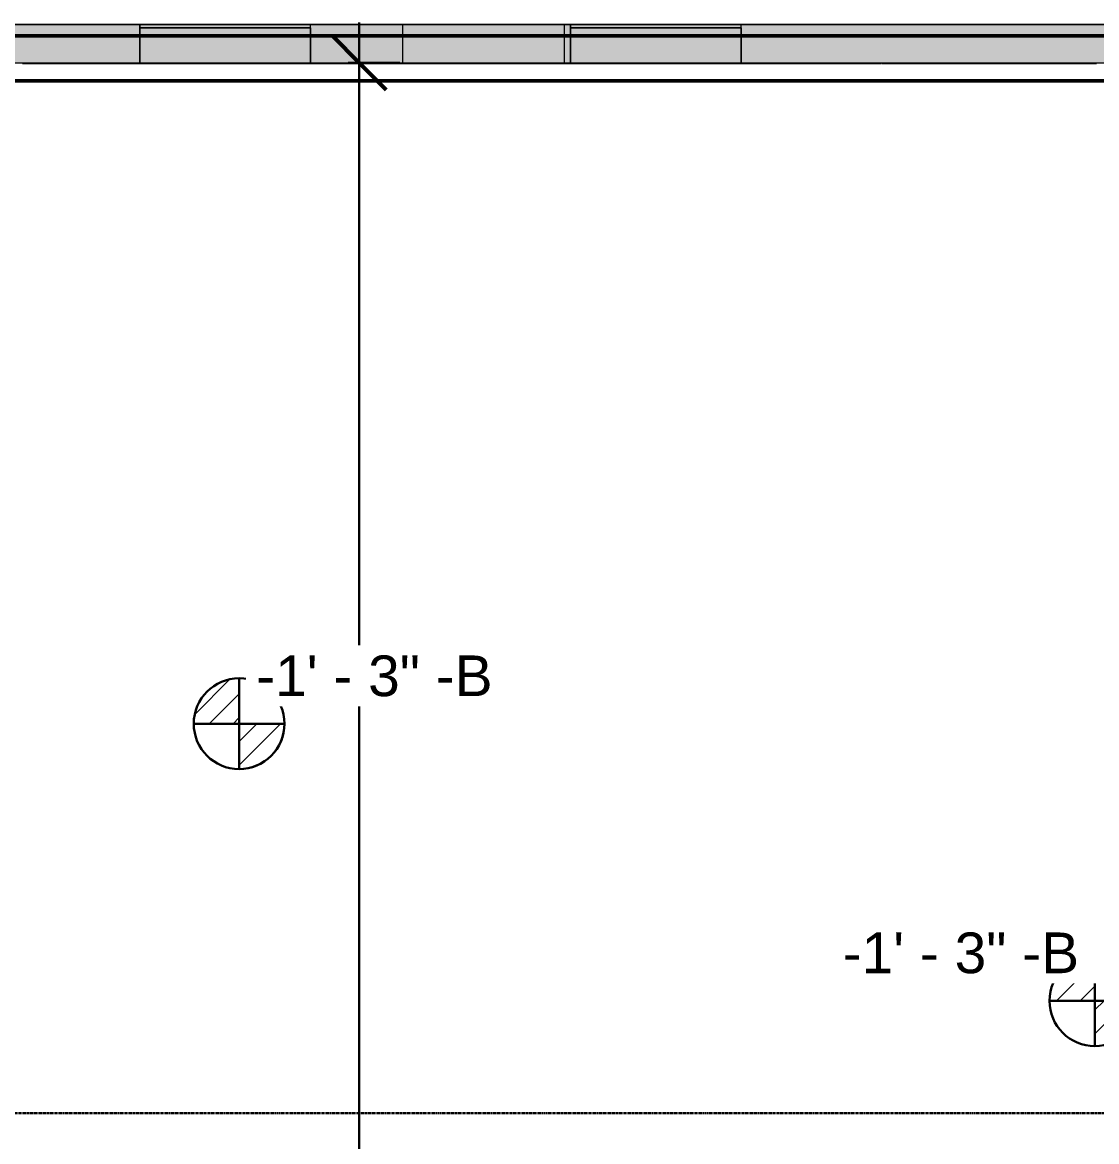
# Model space of a CAD drawing. Header units: inches. Extents: x -4126 to -1814, y 9773 to 12338.
# Drawn here: x -2433.5 to -2194.1, y 11840.8 to 12090.2 of the extents above; entities that cross this region are included whole.
import ezdxf

# ---------------------------------------------------------------- set-up
doc = ezdxf.new("R2010")
doc.units = ezdxf.units.IN
doc.header["$MEASUREMENT"] = 0
doc.linetypes.add('Grid Line 1_2_', pattern=[0.875, 0.5, -0.125, 0.125, -0.125])
for name, color, linetype, lineweight in [('A-ANNO-DIMS', 211, 'Continuous', 9), ('A-ANNO-DIMS-96', 211, 'Continuous', 9), ('A-WALL', 113, 'Continuous', 13), ('G-ANNO-DIMS', 111, 'Continuous', 9), ('S-FNDN', 32, 'Continuous', 13), ('S-GRID', 1, 'Continuous', 9)]:
    doc.layers.add(name, color=color, linetype=linetype, lineweight=lineweight)
doc.styles.add('Arial_2', font='arial.ttf', dxfattribs={"height": 9.070866})
doc.styles.add('Century Gothic_B', font='GOTHICB.TTF', dxfattribs={"height": 9})
doc.dimstyles.new('OD__1_4__Tol__', dxfattribs={"dimscale": 12, "dimtxt": 9.397514, "dimasz": 1, "dimexe": 0.75, "dimexo": 0.5, "dimgap": 0.125, "dimtad": 1, "dimrnd": 0.25, "dimzin": 1, "dimdsep": 46, "dimlunit": 4, "dimtxsty": 'Century Gothic_B', "dimblk1": 'OBLIQUE', "dimblk2": 'OBLIQUE', "dimsah": 1, "dimcen": 0.09, "dimdle": 0.75, "dimazin": 0, "dimtfac": 1, "dimtdec": 4, "dimtix": 1, "dimtmove": 0, "dimatfit": 3, "dimfxl": 1, "dimtvp": 1, "dimtfill": 1, "dimfrac": 2, "dimtolj": 1, "dimtzin": 0, "dimlwd": 30, "dimlwe": 30, "dimarcsym": 2})
pattern_1 = [(315, (24.846, 124.312), (0.027577164, 0.027577164), [])]
pattern_2 = [(135, (-22.859, -123.669), (-0.027577164, -0.027577164), [])]

# ---------------------------------------------------------------- blocks, each defined once
blk = doc.blocks.new('CTR - 1st Phase - Shell_rvt-1-FRAMING PLAN - 1ST FLOOR')
at = {"layer": 'A-WALL', "lineweight": 5, "transparency": 33554585}
h = blk.add_hatch(color=13, dxfattribs=at)
h.paths.add_polyline_path([(-2138.91, 12087.19), (-2105.45, 12087.19), (-2105.45, 12089.69), (-2138.91, 12089.69), (-2138.91, 12087.59)], flags=0)
h.paths.add_polyline_path([(-2484.14, 12087.19), (-2484.14, 12089.69), (-2519.41, 12089.69), (-2519.41, 12087.19)], flags=0)
h.paths.add_polyline_path([(-2176.94, 12087.19), (-2176.94, 12089.69), (-2273.31, 12089.69), (-2273.31, 12087.19), (-2181.03, 12087.19)], flags=0)
h.paths.add_polyline_path([(-2446.11, 12087.19), (-2407.34, 12087.19), (-2407.34, 12089.69), (-2446.11, 12089.69)], flags=0)
h.paths.add_polyline_path([(-2369.31, 12087.19), (-2348.79, 12087.19), (-2348.79, 12089.69), (-2369.31, 12089.69)], flags=0)
h.paths.add_polyline_path([(-2312.66, 12087.19), (-2311.34, 12087.19), (-2311.34, 12089.69), (-2312.66, 12089.69)], flags=0)
for points in [[(-2383.63, 12087.19), (-2369.31, 12087.19), (-2369.31, 12089.69), (-2407.34, 12089.69), (-2407.34, 12087.19)], [(-2348.79, 12087.19), (-2312.66, 12087.19), (-2312.66, 12089.69), (-2348.79, 12089.69)], [(-2273.31, 12087.19), (-2273.31, 12089.69), (-2311.34, 12089.67), (-2311.34, 12087.19)], [(-2386.03, 12081.19), (-2369.31, 12081.19), (-2369.31, 12087.19), (-2407.34, 12087.19), (-2407.34, 12081.19), (-2386.46, 12081.19)], [(-2337.69, 12081.19), (-2312.66, 12081.19), (-2312.66, 12087.19), (-2348.79, 12087.19), (-2348.79, 12081.19), (-2337.73, 12081.19)], [(-2289.81, 12081.19), (-2273.31, 12081.19), (-2273.31, 12087.19), (-2311.34, 12087.19), (-2311.34, 12081.19), (-2289.85, 12081.19)], [(-2385.62, 12081.06), (-2385.2, 12081.06), (-2385.2, 12081.19), (-2386.03, 12081.19), (-2386.03, 12081.06), (-2385.66, 12081.06)], [(-2337.32, 12081.06), (-2337.32, 12081.19), (-2338.15, 12081.19), (-2338.15, 12081.06), (-2337.69, 12081.06)], [(-2289.43, 12081.06), (-2289.43, 12081.19), (-2290.27, 12081.19), (-2290.27, 12081.06), (-2289.81, 12081.06)]]:
    blk.add_hatch(color=13, dxfattribs=at).paths.add_polyline_path(points, flags=0)
h = blk.add_hatch(color=13, dxfattribs=at)
h.paths.add_polyline_path([(-2138.91, 12081.06), (-2105.45, 12081.06), (-2105.45, 12087.19), (-2138.91, 12087.19), (-2138.91, 12082.68)], flags=0)
h.paths.add_polyline_path([(-2185.32, 12081.06), (-2185.32, 12082.68), (-2176.94, 12082.68), (-2176.94, 12087.19), (-2273.31, 12087.19), (-2273.31, 12081.19), (-2194.09, 12081.19), (-2194.09, 12081.06)], flags=0)
h.paths.add_polyline_path([(-2433.5, 12081.19), (-2407.34, 12081.19), (-2407.34, 12087.19), (-2446.11, 12087.19), (-2446.11, 12081.19), (-2433.54, 12081.19)], flags=0)
h.paths.add_polyline_path([(-2519.41, 12081.19), (-2484.14, 12081.19), (-2484.14, 12087.19), (-2519.41, 12087.19), (-2519.41, 12084.16)], flags=0)
h.paths.add_polyline_path([(-2349.87, 12081.19), (-2348.79, 12081.19), (-2348.79, 12087.19), (-2369.31, 12087.19), (-2369.31, 12081.19), (-2351.26, 12081.19)], flags=0)
h.paths.add_polyline_path([(-2312.66, 12081.19), (-2311.34, 12081.19), (-2311.34, 12087.19), (-2312.66, 12087.19), (-2312.66, 12085.26)], flags=0)
h = blk.add_hatch(color=13, dxfattribs=at)
h.paths.add_polyline_path([(-2348.79, 12081.06), (-2348.79, 12081.19), (-2369.31, 12081.19), (-2369.31, 12081.06), (-2349.87, 12081.06)], flags=0)
h.paths.add_polyline_path([(-2484.14, 12081.06), (-2484.14, 12081.19), (-2518.82, 12081.19), (-2518.82, 12081.06)], flags=0)
h.paths.add_polyline_path([(-2194.5, 12081.06), (-2194.5, 12081.19), (-2194.93, 12081.19), (-2194.93, 12081.06)], flags=0)
h.paths.add_polyline_path([(-2446.11, 12081.06), (-2434.74, 12081.06), (-2434.74, 12081.19), (-2446.11, 12081.19)], flags=0)
h.paths.add_polyline_path([(-2195.33, 12081.06), (-2195.33, 12081.19), (-2240.73, 12081.19), (-2240.73, 12081.06)], flags=0)
h.paths.add_polyline_path([(-2434.34, 12081.06), (-2433.91, 12081.06), (-2433.91, 12081.19), (-2434.34, 12081.19)], flags=0)
h.paths.add_polyline_path([(-2241.12, 12081.06), (-2241.12, 12081.19), (-2241.55, 12081.19), (-2241.55, 12081.06)], flags=0)
h.paths.add_polyline_path([(-2433.08, 12081.06), (-2432.65, 12081.06), (-2432.65, 12081.19), (-2433.08, 12081.19)], flags=0)
h.paths.add_polyline_path([(-2242.39, 12081.06), (-2242.39, 12081.19), (-2242.82, 12081.19), (-2242.82, 12081.06)], flags=0)
h.paths.add_polyline_path([(-2432.26, 12081.06), (-2407.34, 12081.06), (-2407.34, 12081.19), (-2432.26, 12081.19)], flags=0)
h.paths.add_polyline_path([(-2243.21, 12081.06), (-2243.21, 12081.19), (-2273.31, 12081.19), (-2273.31, 12081.06)], flags=0)
h.paths.add_polyline_path([(-2312.66, 12081.06), (-2311.34, 12081.1), (-2311.34, 12081.19), (-2312.66, 12081.19)], flags=0)
h = blk.add_hatch(color=13, dxfattribs=at)
h.paths.add_polyline_path([(-2243.21, 12081.06), (-2242.82, 12081.06), (-2242.82, 12081.19), (-2243.21, 12081.19)], flags=0)
h.paths.add_polyline_path([(-2240.73, 12081.06), (-2240.73, 12081.19), (-2241.12, 12081.19), (-2241.12, 12081.06)], flags=0)
h.paths.add_polyline_path([(-2434.74, 12081.06), (-2434.34, 12081.06), (-2434.34, 12081.19), (-2434.74, 12081.19)], flags=0)
h.paths.add_polyline_path([(-2194.93, 12081.06), (-2194.93, 12081.19), (-2195.33, 12081.19), (-2195.33, 12081.06)], flags=0)
h.paths.add_polyline_path([(-2432.65, 12081.06), (-2432.26, 12081.06), (-2432.26, 12081.19), (-2432.65, 12081.19)], flags=0)
h = blk.add_hatch(color=13, dxfattribs=at)
h.paths.add_polyline_path([(-2194.5, 12081.06), (-2194.09, 12081.06), (-2194.13, 12081.19), (-2194.5, 12081.19)], flags=0)
h.paths.add_polyline_path([(-2433.5, 12081.06), (-2433.08, 12081.06), (-2433.08, 12081.19), (-2433.91, 12081.19), (-2433.91, 12081.06), (-2433.54, 12081.06)], flags=0)
h.paths.add_polyline_path([(-2241.93, 12081.06), (-2241.55, 12081.06), (-2241.55, 12081.19), (-2242.39, 12081.19), (-2242.39, 12081.06), (-2241.97, 12081.06)], flags=0)
h = blk.add_hatch(color=13, dxfattribs=at)
h.paths.add_polyline_path([(-2369.31, 12081.06), (-2369.31, 12081.19), (-2384.37, 12081.19), (-2384.37, 12081.06), (-2383.63, 12081.06)], flags=0)
h.paths.add_polyline_path([(-2386.86, 12081.06), (-2386.86, 12081.19), (-2407.34, 12081.19), (-2407.34, 12081.06)], flags=0)
h.paths.add_polyline_path([(-2386.46, 12081.06), (-2386.03, 12081.06), (-2386.03, 12081.19), (-2386.46, 12081.19)], flags=0)
h.paths.add_polyline_path([(-2385.2, 12081.06), (-2384.77, 12081.06), (-2384.77, 12081.19), (-2385.2, 12081.19)], flags=0)
h = blk.add_hatch(color=13, dxfattribs=at)
h.paths.add_polyline_path([(-2384.37, 12081.06), (-2384.37, 12081.19), (-2384.77, 12081.19), (-2384.77, 12081.06)], flags=0)
h.paths.add_polyline_path([(-2386.86, 12081.06), (-2386.46, 12081.06), (-2386.46, 12081.19), (-2386.86, 12081.19)], flags=0)
h = blk.add_hatch(color=13, dxfattribs=at)
h.paths.add_polyline_path([(-2312.66, 12081.06), (-2312.66, 12081.19), (-2336.49, 12081.19), (-2336.49, 12081.06), (-2316.1, 12081.06)], flags=0)
h.paths.add_polyline_path([(-2337.32, 12081.06), (-2336.89, 12081.06), (-2336.89, 12081.19), (-2337.32, 12081.19)], flags=0)
h.paths.add_polyline_path([(-2338.97, 12081.06), (-2338.97, 12081.19), (-2348.79, 12081.19), (-2348.79, 12081.06)], flags=0)
h.paths.add_polyline_path([(-2338.15, 12081.06), (-2338.15, 12081.19), (-2338.58, 12081.19), (-2338.58, 12081.06)], flags=0)
h = blk.add_hatch(color=13, dxfattribs=at)
h.paths.add_polyline_path([(-2336.49, 12081.06), (-2336.49, 12081.19), (-2336.89, 12081.19), (-2336.89, 12081.06)], flags=0)
h.paths.add_polyline_path([(-2338.58, 12081.06), (-2338.58, 12081.19), (-2338.97, 12081.19), (-2338.97, 12081.06)], flags=0)
h = blk.add_hatch(color=13, dxfattribs=at)
h.paths.add_polyline_path([(-2291.09, 12081.06), (-2291.09, 12081.19), (-2311.34, 12081.19), (-2311.34, 12081.06)], flags=0)
h.paths.add_polyline_path([(-2273.31, 12081.06), (-2273.31, 12081.19), (-2288.61, 12081.19), (-2288.61, 12081.06)], flags=0)
h.paths.add_polyline_path([(-2289, 12081.06), (-2289, 12081.19), (-2289.43, 12081.19), (-2289.43, 12081.06)], flags=0)
h.paths.add_polyline_path([(-2290.27, 12081.06), (-2290.27, 12081.19), (-2290.7, 12081.19), (-2290.7, 12081.06)], flags=0)
h = blk.add_hatch(color=13, dxfattribs=at)
h.paths.add_polyline_path([(-2290.7, 12081.06), (-2290.7, 12081.19), (-2291.09, 12081.19), (-2291.09, 12081.06)], flags=0)
h.paths.add_polyline_path([(-2288.61, 12081.06), (-2288.61, 12081.19), (-2289, 12081.19), (-2289, 12081.06)], flags=0)
at = {"layer": 'A-WALL', "color": 253}
for p, q in [((-2348.79, 12089.69), (-2519.41, 12089.69)), ((-2312.66, 12089.69), (-2348.79, 12089.69)), ((-2348.79, 12089.69), (-2348.79, 12087.19)), ((-2105.45, 12089.69), (-2312.66, 12089.69)), ((-2312.66, 12087.19), (-2312.66, 12089.69)), ((-2433.08, 12081.06), (-2433.46, 12081.06)), ((-2432.26, 12081.06), (-2432.65, 12081.06)), ((-2386.86, 12081.06), (-2386.46, 12081.06)), ((-2386.46, 12081.06), (-2386.86, 12081.06)), ((-2386.03, 12081.06), (-2385.66, 12081.06)), ((-2385.66, 12081.06), (-2386.03, 12081.06)), ((-2385.57, 12081.06), (-2385.2, 12081.06)), ((-2385.2, 12081.06), (-2385.57, 12081.06)), ((-2384.77, 12081.06), (-2384.37, 12081.06)), ((-2384.37, 12081.06), (-2384.77, 12081.06)), ((-2338.58, 12081.06), (-2338.97, 12081.06)), ((-2337.77, 12081.06), (-2338.15, 12081.06)), ((-2337.32, 12081.06), (-2337.69, 12081.06)), ((-2336.49, 12081.06), (-2336.89, 12081.06)), ((-2291.09, 12081.06), (-2290.7, 12081.06)), ((-2290.7, 12081.06), (-2291.09, 12081.06)), ((-2290.27, 12081.06), (-2289.89, 12081.06)), ((-2289.89, 12081.06), (-2290.27, 12081.06)), ((-2289.81, 12081.06), (-2289.43, 12081.06)), ((-2289.43, 12081.06), (-2289.81, 12081.06)), ((-2289, 12081.06), (-2288.61, 12081.06)), ((-2288.61, 12081.06), (-2289, 12081.06)), ((-2242.82, 12081.06), (-2243.21, 12081.06)), ((-2242.01, 12081.06), (-2242.39, 12081.06)), ((-2241.55, 12081.06), (-2241.93, 12081.06)), ((-2240.73, 12081.06), (-2241.12, 12081.06)), ((-2194.93, 12081.06), (-2195.33, 12081.06)), ((-2194.13, 12081.06), (-2194.5, 12081.06))]:
    blk.add_line(p, q, dxfattribs=at)
at = {"layer": 'A-WALL', "color": 33}
for p, q in [((-2446.11, 12089.69), (-2407.34, 12089.69)), ((-2407.34, 12089.69), (-2369.31, 12089.69)), ((-2369.31, 12089.69), (-2407.34, 12089.69)), ((-2407.34, 12089.69), (-2407.34, 12087.19)), ((-2407.34, 12088.94), (-2407.34, 12089.69)), ((-2369.31, 12089.69), (-2311.34, 12089.69)), ((-2369.31, 12088.94), (-2369.31, 12089.69)), ((-2369.31, 12087.19), (-2369.31, 12089.69)), ((-2348.79, 12089.69), (-2348.79, 12087.19)), ((-2312.66, 12087.19), (-2312.66, 12089.69)), ((-2311.34, 12089.69), (-2273.31, 12089.69)), ((-2273.31, 12089.69), (-2311.34, 12089.69)), ((-2311.34, 12089.67), (-2311.34, 12087.19)), ((-2311.34, 12088.94), (-2311.34, 12089.67)), ((-2273.31, 12089.69), (-2176.94, 12089.69)), ((-2273.31, 12088.94), (-2273.31, 12089.69)), ((-2273.31, 12087.19), (-2273.31, 12089.69)), ((-2369.31, 12088.94), (-2407.34, 12088.94)), ((-2407.34, 12088.94), (-2369.31, 12088.94)), ((-2407.34, 12087.19), (-2407.34, 12088.94)), ((-2407.34, 12087.19), (-2407.34, 12081.19)), ((-2407.34, 12081.19), (-2407.34, 12087.19)), ((-2369.31, 12088.94), (-2369.31, 12087.19)), ((-2369.31, 12087.19), (-2369.31, 12081.19)), ((-2369.31, 12081.19), (-2369.31, 12087.19)), ((-2348.79, 12087.19), (-2348.79, 12081.19)), ((-2312.66, 12081.19), (-2312.66, 12087.19)), ((-2273.31, 12088.94), (-2311.34, 12088.94)), ((-2311.34, 12088.94), (-2273.31, 12088.94)), ((-2311.34, 12087.19), (-2311.34, 12088.94)), ((-2311.34, 12087.19), (-2311.34, 12081.19)), ((-2311.34, 12081.19), (-2311.34, 12087.19)), ((-2273.31, 12088.94), (-2273.31, 12087.19)), ((-2273.31, 12087.19), (-2273.31, 12081.19)), ((-2273.31, 12081.19), (-2273.31, 12087.19)), ((-2432.65, 12081.06), (-2433.08, 12081.06)), ((-2407.34, 12081.06), (-2432.26, 12081.06)), ((-2407.34, 12081.19), (-2407.34, 12081.06)), ((-2407.34, 12081.06), (-2407.34, 12081.19)), ((-2407.34, 12081.06), (-2386.86, 12081.06)), ((-2386.86, 12081.06), (-2407.34, 12081.06)), ((-2386.46, 12081.06), (-2386.86, 12081.06)), ((-2386.46, 12081.06), (-2386.03, 12081.06)), ((-2386.03, 12081.06), (-2386.46, 12081.06)), ((-2385.66, 12081.06), (-2386.03, 12081.06)), ((-2385.2, 12081.06), (-2385.57, 12081.06)), ((-2385.2, 12081.06), (-2384.77, 12081.06)), ((-2384.77, 12081.06), (-2385.2, 12081.06)), ((-2384.37, 12081.06), (-2384.77, 12081.06)), ((-2384.37, 12081.06), (-2369.31, 12081.06)), ((-2369.31, 12081.06), (-2384.37, 12081.06)), ((-2369.31, 12081.19), (-2369.31, 12081.06)), ((-2369.31, 12081.06), (-2369.31, 12081.19)), ((-2338.97, 12081.06), (-2369.31, 12081.06)), ((-2348.79, 12081.19), (-2348.79, 12081.06)), ((-2338.15, 12081.06), (-2338.58, 12081.06)), ((-2336.89, 12081.06), (-2337.32, 12081.06)), ((-2311.34, 12081.06), (-2336.49, 12081.06)), ((-2312.66, 12081.06), (-2312.66, 12081.19)), ((-2311.34, 12081.19), (-2311.34, 12081.1)), ((-2311.34, 12081.1), (-2311.34, 12081.19)), ((-2311.34, 12081.06), (-2291.09, 12081.06)), ((-2291.09, 12081.06), (-2311.34, 12081.06)), ((-2290.7, 12081.06), (-2291.09, 12081.06)), ((-2290.7, 12081.06), (-2290.27, 12081.06)), ((-2290.27, 12081.06), (-2290.7, 12081.06)), ((-2289.89, 12081.06), (-2290.27, 12081.06)), ((-2289.43, 12081.06), (-2289.81, 12081.06)), ((-2289.43, 12081.06), (-2289, 12081.06)), ((-2289, 12081.06), (-2289.43, 12081.06)), ((-2288.61, 12081.06), (-2289, 12081.06)), ((-2288.61, 12081.06), (-2273.31, 12081.06)), ((-2273.31, 12081.06), (-2288.61, 12081.06)), ((-2273.31, 12081.19), (-2273.31, 12081.06)), ((-2273.31, 12081.06), (-2273.31, 12081.19)), ((-2243.21, 12081.06), (-2273.31, 12081.06)), ((-2242.39, 12081.06), (-2242.82, 12081.06)), ((-2241.12, 12081.06), (-2241.55, 12081.06)), ((-2195.33, 12081.06), (-2240.73, 12081.06)), ((-2194.5, 12081.06), (-2194.93, 12081.06))]:
    blk.add_line(p, q, dxfattribs=at)
at = {"layer": 'A-WALL', "color": 23}
for p, q in [((-2407.34, 12089.69), (-2369.31, 12089.69)), ((-2311.34, 12089.69), (-2273.31, 12089.69)), ((-2386.86, 12081.06), (-2407.34, 12081.06)), ((-2386.03, 12081.06), (-2386.46, 12081.06)), ((-2384.77, 12081.06), (-2385.2, 12081.06)), ((-2369.31, 12081.06), (-2384.37, 12081.06)), ((-2291.09, 12081.06), (-2311.34, 12081.06)), ((-2290.27, 12081.06), (-2290.7, 12081.06)), ((-2289, 12081.06), (-2289.43, 12081.06)), ((-2273.31, 12081.06), (-2288.61, 12081.06))]:
    blk.add_line(p, q, dxfattribs=at)
at = {"layer": 'A-WALL', "color": 9}
for p, q in [((-2348.79, 12087.19), (-2348.79, 12081.19)), ((-2312.66, 12081.19), (-2312.66, 12087.19)), ((-2433.46, 12081.06), (-2432.65, 12081.06)), ((-2432.65, 12081.06), (-2432.26, 12081.06)), ((-2432.26, 12081.06), (-2386.86, 12081.06)), ((-2386.86, 12081.06), (-2386.46, 12081.06)), ((-2386.46, 12081.06), (-2385.66, 12081.06)), ((-2385.57, 12081.06), (-2384.77, 12081.06)), ((-2384.77, 12081.06), (-2384.37, 12081.06)), ((-2384.37, 12081.06), (-2348.79, 12081.06)), ((-2348.79, 12081.19), (-2348.79, 12081.06)), ((-2348.79, 12081.06), (-2338.97, 12081.06)), ((-2338.97, 12081.06), (-2338.58, 12081.06)), ((-2338.58, 12081.06), (-2337.77, 12081.06)), ((-2337.69, 12081.06), (-2336.89, 12081.06)), ((-2336.89, 12081.06), (-2336.49, 12081.06)), ((-2336.49, 12081.06), (-2312.66, 12081.06)), ((-2312.66, 12081.06), (-2312.66, 12081.19)), ((-2312.66, 12081.06), (-2291.09, 12081.06)), ((-2291.09, 12081.06), (-2290.7, 12081.06)), ((-2290.7, 12081.06), (-2289.89, 12081.06)), ((-2289.81, 12081.06), (-2289, 12081.06)), ((-2289, 12081.06), (-2288.61, 12081.06)), ((-2288.61, 12081.06), (-2243.21, 12081.06)), ((-2243.21, 12081.06), (-2242.82, 12081.06)), ((-2242.82, 12081.06), (-2242.01, 12081.06)), ((-2241.93, 12081.06), (-2241.12, 12081.06)), ((-2241.12, 12081.06), (-2240.73, 12081.06)), ((-2240.73, 12081.06), (-2195.33, 12081.06)), ((-2195.33, 12081.06), (-2194.93, 12081.06)), ((-2194.93, 12081.06), (-2194.13, 12081.06))]:
    blk.add_line(p, q, dxfattribs=at)
blk = doc.blocks.new('DIMBLOCK4-FRAMING PLAN - 1ST FLOOR')
at = {"layer": 'A-ANNO-DIMS-96', "lineweight": 30}
for p, q in [((-2358.42, 11278.79), (-2358.42, 12090.19)), ((-2360.91, 12081.19), (-2349.42, 12081.19)), ((-2358.42, 12081.19), (-2360.91, 12081.19)), ((-2360.91, 11278.79), (-2349.42, 11278.79)), ((-2358.42, 11278.79), (-2360.91, 11278.79))]:
    blk.add_line(p, q, dxfattribs=at)
at = {"layer": 'A-ANNO-DIMS-96', "lineweight": 50}
for p, q in [((-2358.42, 12081.19), (-2364.42, 12087.19)), ((-2358.42, 12081.19), (-2352.42, 12075.19)), ((-2358.42, 11278.79), (-2364.42, 11284.79)), ((-2358.42, 11278.79), (-2352.42, 11272.79))]:
    blk.add_line(p, q, dxfattribs=at)
at = {"layer": 'A-ANNO-DIMS-96', "color": 0, "lineweight": 30, "char_height": 9, "attachment_point": 1, "rotation": 90, "line_spacing_factor": 0.984502, "style": 'Century Gothic_B', "bg_fill": 3, "box_fill_scale": 1.25, "bg_fill_color": 256, "bg_fill_true_color": 13158600, "bg_fill_transparency": 0}
for s, insert, width in [('66\' - 10 1/2"', (-2371.46, 11644.49), 85.2041), ('-3" ELEV.', (-2353.69, 11654.33), 61.5761)]:
    blk.add_mtext(s, dxfattribs=dict(at, insert=insert, width=width))
blk = doc.blocks.new('_Oblique')
at = {"color": 0, "linetype": 'ByBlock', "lineweight": -2}
blk.add_line((-0.5, -0.5), (0.5, 0.5), dxfattribs=at)
blk = doc.blocks.new('Spot Elevations - Símbolo de cota horizontal-V276-FRAMING PLAN - 1ST FLOOR')
at = {"layer": 'G-ANNO-DIMS'}
h = blk.add_hatch(dxfattribs=at)
h.set_pattern_fill('FP_81', color=256, style=0, pattern_type=2)
h.set_pattern_definition(pattern_1)
edge = h.paths.add_edge_path(flags=0)
edge.add_arc((0, 0), 0.1053, 0, 90, ccw=False)
edge.add_line((0.1053, 0), (0, 0))
edge.add_line((0, 0), (0, 0.1053))
h = blk.add_hatch(dxfattribs=at)
h.set_pattern_fill('FP_81', color=256, style=0, pattern_type=2)
h.set_pattern_definition(pattern_1)
edge = h.paths.add_edge_path(flags=0)
edge.add_arc((0, 0), 0.1053, 0, 90, ccw=False)
edge.add_line((0.1053, 0), (0, 0))
edge.add_line((0, 0), (0, 0.1053))
h = blk.add_hatch(dxfattribs=at)
h.set_pattern_fill('FP_81', color=256, style=0, pattern_type=2)
h.set_pattern_definition(pattern_1)
edge = h.paths.add_edge_path(flags=0)
edge.add_arc((0, 0), 0.1053, 180, 270, ccw=False)
edge.add_line((-0.1053, 0), (0, 0))
edge.add_line((0, 0), (0, -0.1053))
h = blk.add_hatch(dxfattribs=at)
h.set_pattern_fill('FP_81', color=256, style=0, pattern_type=2)
h.set_pattern_definition(pattern_1)
edge = h.paths.add_edge_path(flags=0)
edge.add_arc((0, 0), 0.1053, 180, 270, ccw=False)
edge.add_line((-0.1053, 0), (0, 0))
edge.add_line((0, 0), (0, -0.1053))
at = {"layer": 'G-ANNO-DIMS', "lineweight": 30}
for p, q in [((0, 0.1053), (0, 0)), ((0, 0), (-0.1053, 0)), ((0, 0), (0.1053, 0)), ((0, -0.1053), (0, 0))]:
    blk.add_line(p, q, dxfattribs=at)
blk.add_circle((0, 0), 0.1053, dxfattribs=at)
for start, end in [(360, 90), (180, 270)]:
    blk.add_arc((0, 0), 0.1053, start, end, dxfattribs=at)
blk = doc.blocks.new('Spot Elevations - Símbolo de cota horizontal-V293-FRAMING PLAN - 1ST FLOOR')
at = {"layer": 'G-ANNO-DIMS'}
h = blk.add_hatch(dxfattribs=at)
h.set_pattern_fill('FP_98', color=256, style=0, pattern_type=2)
h.set_pattern_definition(pattern_2)
edge = h.paths.add_edge_path(flags=0)
edge.add_arc((0, 0), 0.1053, 0, 90, ccw=False)
edge.add_line((0.1053, 0), (0, 0))
edge.add_line((0, 0), (0, 0.1053))
h = blk.add_hatch(dxfattribs=at)
h.set_pattern_fill('FP_98', color=256, style=0, pattern_type=2)
h.set_pattern_definition(pattern_2)
edge = h.paths.add_edge_path(flags=0)
edge.add_arc((0, 0), 0.1053, 0, 90, ccw=False)
edge.add_line((0.1053, 0), (0, 0))
edge.add_line((0, 0), (0, 0.1053))
h = blk.add_hatch(dxfattribs=at)
h.set_pattern_fill('FP_98', color=256, style=0, pattern_type=2)
h.set_pattern_definition(pattern_2)
edge = h.paths.add_edge_path(flags=0)
edge.add_arc((0, 0), 0.1053, 180, 270, ccw=False)
edge.add_line((-0.1053, 0), (0, 0))
edge.add_line((0, 0), (0, -0.1053))
h = blk.add_hatch(dxfattribs=at)
h.set_pattern_fill('FP_98', color=256, style=0, pattern_type=2)
h.set_pattern_definition(pattern_2)
edge = h.paths.add_edge_path(flags=0)
edge.add_arc((0, 0), 0.1053, 180, 270, ccw=False)
edge.add_line((-0.1053, 0), (0, 0))
edge.add_line((0, 0), (0, -0.1053))
at = {"layer": 'G-ANNO-DIMS', "lineweight": 30}
for p, q in [((0, 0.1053), (0, 0)), ((0, 0), (-0.1053, 0)), ((0, 0), (0.1053, 0)), ((0, -0.1053), (0, 0))]:
    blk.add_line(p, q, dxfattribs=at)
blk.add_circle((0, 0), 0.1053, dxfattribs=at)
for start, end in [(360, 90), (180, 270)]:
    blk.add_arc((0, 0), 0.1053, start, end, dxfattribs=at)

msp = doc.modelspace()

# ---------------------------------------------------------------- linework, layer by layer
at = {"layer": 'S-FNDN', "lineweight": 50}
for p, q in [((-3829.324, 12087.189), (-1943.324, 12087.189)), ((-1953.324, 12077.189), (-3819.324, 12077.189))]:
    msp.add_line(p, q, dxfattribs=at)
at = {"layer": 'S-FNDN'}
msp.add_line((-3823.324, 12081.189), (-2186.324, 12081.189), dxfattribs=at)
at = {"layer": 'S-GRID', "linetype": 'Grid Line 1_2_', "lineweight": 30}
msp.add_line((-1814.206, 11847.189), (-4076.95, 11847.189), dxfattribs=at)

# ---------------------------------------------------------------- block references
at = {"lineweight": 5}
msp.add_blockref('CTR - 1st Phase - Shell_rvt-1-FRAMING PLAN - 1ST FLOOR', (0, 0), dxfattribs=at)
at = {"layer": 'G-ANNO-DIMS', "lineweight": 30, "extrusion": (0, 0, -1), "xscale": 95.99999999999994, "yscale": 95.99999999999994, "zscale": 95.99999999999994, "rotation": 180}
msp.add_blockref('Spot Elevations - Símbolo de cota horizontal-V276-FRAMING PLAN - 1ST FLOOR', (2385.198, 11933.942), dxfattribs=at)
at = {"layer": 'G-ANNO-DIMS', "lineweight": 30, "extrusion": (0, 0, -1), "xscale": 95.99999999999994, "yscale": 95.99999999999994, "zscale": 95.99999999999994}
msp.add_blockref('Spot Elevations - Símbolo de cota horizontal-V293-FRAMING PLAN - 1ST FLOOR', (2194.504, 11872.219), dxfattribs=at)

# ---------------------------------------------------------------- next in the draw order: texts
at = {"layer": 'G-ANNO-DIMS', "insert": (-2250.694, 11887.422), "char_height": 9.07087, "width": 62.85656, "attachment_point": 1, "line_spacing_factor": 0.941778, "style": 'Arial_2', "bg_fill": 3, "box_fill_scale": 1.25, "bg_fill_color": 256, "bg_fill_true_color": 13158600, "bg_fill_transparency": 0}
msp.add_mtext('-1\' - 3" -B', dxfattribs=at)

# ---------------------------------------------------------------- next in the draw order: dimensions: what is measured, and where the dimension line sits
at = {"layer": 'A-ANNO-DIMS', "lineweight": 30}
dim = msp.add_linear_dim(base=(-2358.425, 12081.189), p1=(-2366.91, 11278.789), p2=(-2366.91, 12081.189), angle=90, text='<>\\X-3" ELEV.', dimstyle='OD__1_4__Tol__', override={"dimpost": '<>', "dimfxl": 802.4}, dxfattribs=at)
dim.commit()
dim.dimension.update_dxf_attribs({"geometry": 'DIMBLOCK4-FRAMING PLAN - 1ST FLOOR', "text_midpoint": (-2358.425, 11679.989)})

# ---------------------------------------------------------------- next in the draw order: texts
at = {"layer": 'G-ANNO-DIMS', "insert": (-2381.389, 11949.145), "char_height": 9.07087, "width": 62.85656, "attachment_point": 1, "line_spacing_factor": 0.941778, "style": 'Arial_2', "bg_fill": 3, "box_fill_scale": 1.25, "bg_fill_color": 256, "bg_fill_true_color": 13158600, "bg_fill_transparency": 0}
msp.add_mtext('-1\' - 3" -B', dxfattribs=at)

doc.saveas('drawing.dxf')
